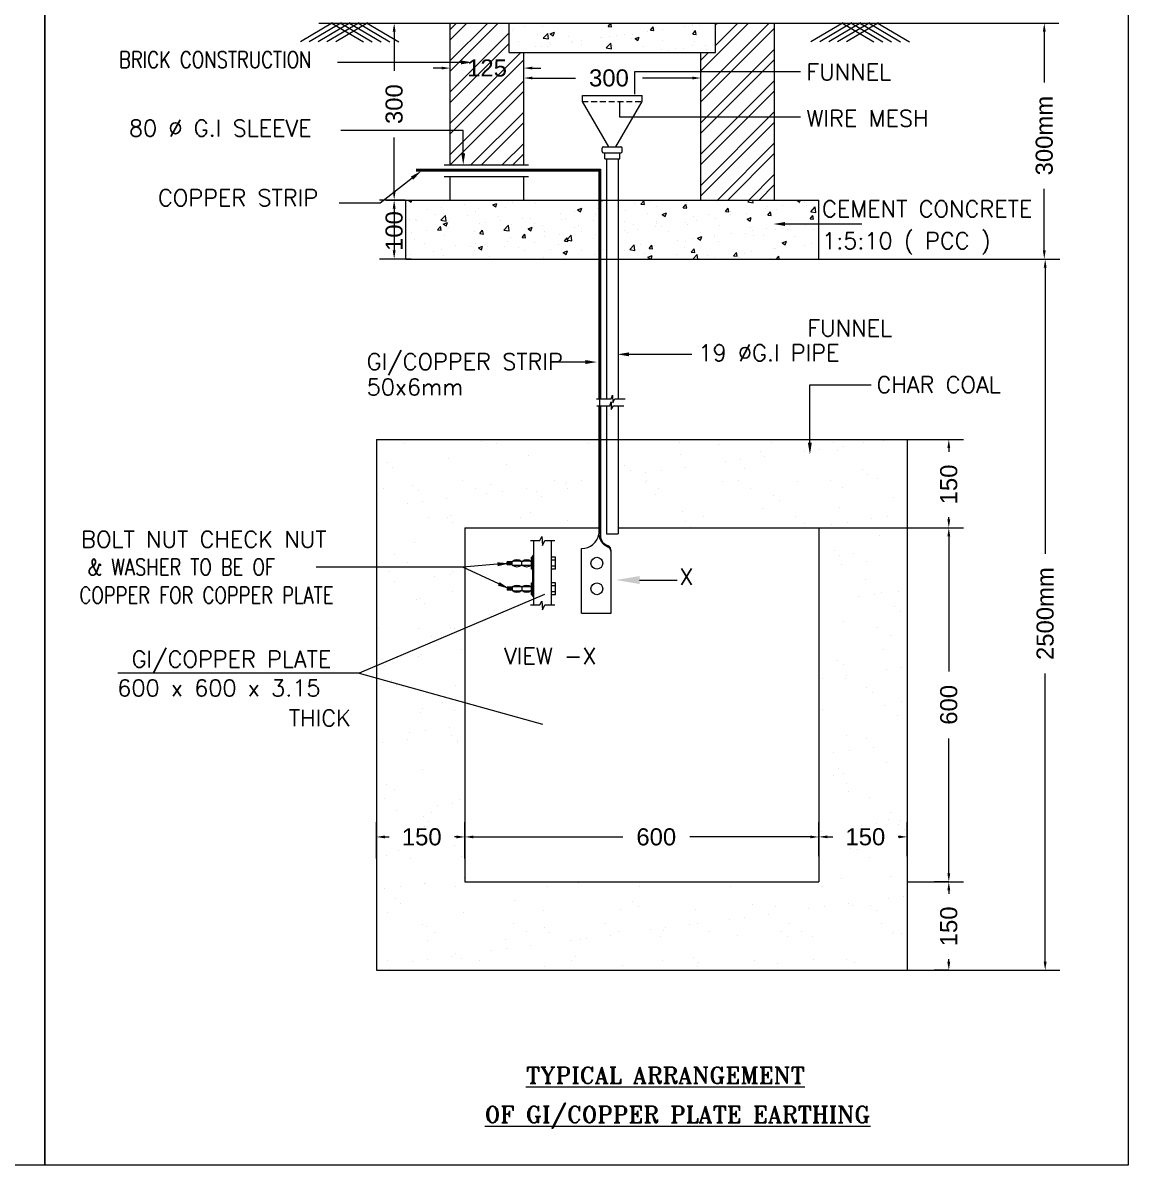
# Model space of a CAD drawing. Header units: millimetres. Extents: x 3552052 to 4144896, y -707811 to -630695.
# Drawn here: x 3786211 to 3791196, y -659033 to -653882 of the extents above; entities that cross this region are included whole.
import ezdxf

# ---------------------------------------------------------------- set-up
doc = ezdxf.new("R2010")
doc.units = ezdxf.units.MM
doc.header["$LTSCALE"] = 6
doc.header["$MEASUREMENT"] = 0
doc.linetypes.add('HIDDEN', pattern=[0.375, 0.25, -0.125])
doc.layers.get('0').update_dxf_attribs({"linetype": 'CONTINUOUS', "lineweight": 0})
for name, color, linetype, lineweight in [('ELECTRICAL', 5, 'CONTINUOUS', 0), ('EP', 3, 'CONTINUOUS', 0), ('HAT', 250, 'CONTINUOUS', 0), ('TXT', 7, 'CONTINUOUS', 0), ('WORKING', 113, 'CONTINUOUS', 0)]:
    doc.layers.add(name, color=color, linetype=linetype, lineweight=lineweight)
doc.styles.add('ARIAL', font='arial.ttf')
doc.styles.add('ROMANS', font='romans.shx')
doc.styles.add('ROMANT', font='romant.shx')

# ---------------------------------------------------------------- blocks, each defined once
blk = doc.blocks.new('*X653')
at = {"color": 0}
for p, q in [((2912.5, 6959), (2912.5, 6959)), ((3042.7, 6962.7), (3042.7, 6962.7)), ((3068.2, 6959.3), (3068.2, 6959.3)), ((3223.9, 6959.6), (3223.9, 6959.6)), ((3379.6, 6959.9), (3379.6, 6959.9)), ((3436.5, 6965), (3436.5, 6965)), ((3445.8, 6956.6), (3445.8, 6956.6)), ((3535.3, 6960.2), (3535.3, 6960.2)), ((3639.6, 6960.6), (3639.6, 6960.6)), ((3657.6, 6954.4), (3657.6, 6954.4)), ((3691, 6960.4), (3691, 6960.4)), ((3725.5, 6963.3), (3725.5, 6963.3)), ((2987.3, 6933.9), (2987.3, 6933.9)), ((3122.3, 6938.7), (3122.3, 6938.7)), ((3381.1, 6939.8), (3381.1, 6939.8)), ((3516.2, 6944.6), (3516.2, 6944.6)), ((3523, 6936.7), (3523, 6936.7)), ((3590.9, 6945.6), (3590.9, 6945.6)), ((3616.9, 6949.1), (3616.9, 6949.1)), ((3647.1, 6946.3), (3647.1, 6946.3)), ((2883.1, 6927.3), (2883.1, 6927.3)), ((2892.4, 6918.8), (2892.4, 6918.8)), ((3086.2, 6922.9), (3086.2, 6922.9)), ((3286.2, 6921.1), (3286.2, 6921.1)), ((3347.7, 6913.6), (3347.7, 6913.6)), ((3388.4, 6919), (3388.4, 6919)), ((3456.3, 6927.9), (3456.3, 6927.9)), ((3482.3, 6931.3), (3482.3, 6931.3)), ((3489.3, 6916.7), (3489.3, 6916.7)), ((3689.3, 6915), (3689.3, 6915)), ((3011.6, 6895.9), (3011.6, 6895.9)), ((3167.3, 6896.2), (3167.3, 6896.2)), ((3213.1, 6895.9), (3213.1, 6895.9)), ((3295.4, 6912.7), (3295.4, 6912.7)), ((3321.7, 6910.2), (3321.7, 6910.2)), ((3323, 6896.5), (3323, 6896.5)), ((3451.7, 6895.2), (3451.7, 6895.2)), ((3478.7, 6896.8), (3478.7, 6896.8)), ((3579.6, 6894.6), (3579.6, 6894.6)), ((3634.4, 6897), (3634.4, 6897)), ((3698.5, 6906.6), (3698.5, 6906.6)), ((3714.7, 6899.4), (3714.7, 6899.4)), ((2876.9, 6882.2), (2876.9, 6882.2)), ((2927, 6887.6), (2927, 6887.6)), ((2935.9, 6879), (2935.9, 6879)), ((3032.6, 6882.5), (3032.6, 6882.5)), ((3052.5, 6874.7), (3052.5, 6874.7)), ((3057.9, 6889.3), (3057.9, 6889.3)), ((3078.6, 6878.2), (3078.6, 6878.2)), ((3119.2, 6883.5), (3119.2, 6883.5)), ((3135.9, 6877.3), (3135.9, 6877.3)), ((3185.8, 6888.7), (3185.8, 6888.7)), ((3187.1, 6892.5), (3187.1, 6892.5)), ((3188.4, 6882.8), (3188.4, 6882.8)), ((3320.8, 6893.5), (3320.8, 6893.5)), ((3344.1, 6883), (3344.1, 6883)), ((3499.8, 6883.3), (3499.8, 6883.3)), ((3655.5, 6883.6), (3655.5, 6883.6)), ((2917.9, 6857), (2917.9, 6857)), ((2944, 6860.5), (2944, 6860.5)), ((2984.6, 6865.8), (2984.6, 6865.8)), ((3145.1, 6868.8), (3145.1, 6868.8)), ((3338.9, 6872.8), (3338.9, 6872.8)), ((3539, 6871.1), (3539, 6871.1)), ((3548.2, 6862.7), (3548.2, 6862.7)), ((3742, 6866.7), (3742, 6866.7)), ((2990.4, 6837.5), (2990.4, 6837.5)), ((3125.5, 6842.4), (3125.5, 6842.4)), ((3384.3, 6843.4), (3384.3, 6843.4)), ((3519.3, 6848.3), (3519.3, 6848.3)), ((3650.2, 6850), (3650.2, 6850)), ((2952.8, 6833.8), (2952.8, 6833.8)), ((2985.6, 6833.4), (2985.6, 6833.4)), ((2994.8, 6824.9), (2994.8, 6824.9)), ((3108.6, 6834.1), (3108.6, 6834.1)), ((3188.6, 6829), (3188.6, 6829)), ((3388.7, 6827.2), (3388.7, 6827.2)), ((3397.9, 6818.8), (3397.9, 6818.8)), ((3420, 6834.7), (3420, 6834.7)), ((3575.7, 6835), (3575.7, 6835)), ((3591.7, 6822.8), (3591.7, 6822.8)), ((3637, 6822.2), (3637, 6822.2)), ((3663, 6825.7), (3663, 6825.7)), ((3703.7, 6831), (3703.7, 6831)), ((3731.4, 6835.2), (3731.4, 6835.2)), ((3717.8, 6803.1), (3717.8, 6803.1)), ((2930.2, 6791.3), (2930.2, 6791.3)), ((2896.2, 6770.4), (2896.2, 6770.4)), ((3641.5, 6777.2), (3641.5, 6777.2)), ((3650.7, 6768.8), (3650.7, 6768.8)), ((3674.8, 6771.8), (3674.8, 6771.8)), ((2865.7, 6741.8), (2865.7, 6741.8)), ((2888, 6741.2), (2888, 6741.2)), ((2917.3, 6757), (2917.3, 6757)), ((2993.6, 6741.2), (2993.6, 6741.2)), ((3653.4, 6753.6), (3653.4, 6753.6)), ((3695.9, 6758.4), (3695.9, 6758.4)), ((2896.1, 6724.7), (2896.1, 6724.7)), ((2964, 6733.6), (2964, 6733.6)), ((2990.1, 6737.1), (2990.1, 6737.1)), ((3694.2, 6728.9), (3694.2, 6728.9)), ((2993.2, 6708.6), (2993.2, 6708.6)), ((3616.1, 6709.8), (3616.1, 6709.8)), ((3709.1, 6702.3), (3709.1, 6702.3)), ((3721, 6706.8), (3721, 6706.8)), ((3749.8, 6707.6), (3749.8, 6707.6)), ((2933.3, 6694.9), (2933.3, 6694.9)), ((2937.8, 6695.6), (2937.8, 6695.6)), ((2947, 6687.1), (2947, 6687.1)), ((3615.2, 6689.9), (3615.2, 6689.9)), ((3683.1, 6698.8), (3683.1, 6698.8)), ((3744, 6683.3), (3744, 6683.3)), ((3753.2, 6674.9), (3753.2, 6674.9)), ((2868.8, 6645.5), (2868.8, 6645.5)), ((2936.6, 6645.2), (2936.6, 6645.2)), ((2990.5, 6647.3), (2990.5, 6647.3)), ((2996.7, 6644.8), (2996.7, 6644.8)), ((3656.5, 6657.3), (3656.5, 6657.3)), ((3715.2, 6646.6), (3715.2, 6646.6)), ((2957.7, 6631.8), (2957.7, 6631.8)), ((3736.2, 6633.2), (3736.2, 6633.2)), ((3010.1, 6610.3), (3010.1, 6610.3)), ((3724.1, 6610.4), (3724.1, 6610.4)), ((2875.6, 6592.5), (2875.6, 6592.5)), ((2901.6, 6596), (2901.6, 6596)), ((2936.5, 6598.6), (2936.5, 6598.6)), ((2942.2, 6601.3), (2942.2, 6601.3)), ((3646.4, 6591.1), (3646.4, 6591.1)), ((3656.4, 6584.6), (3656.4, 6584.6)), ((2877.9, 6583.1), (2877.9, 6583.1)), ((3661.3, 6566.5), (3661.3, 6566.5)), ((3729.2, 6575.5), (3729.2, 6575.5)), ((3755.2, 6578.9), (3755.2, 6578.9)), ((2872, 6549.1), (2872, 6549.1)), ((2890, 6557.8), (2890, 6557.8)), ((2899.2, 6549.4), (2899.2, 6549.4)), ((2999.9, 6548.5), (2999.9, 6548.5)), ((3620.6, 6561.2), (3620.6, 6561.2)), ((3659.6, 6561), (3659.6, 6561)), ((3696.2, 6545.5), (3696.2, 6545.5)), ((3705.4, 6537.1), (3705.4, 6537.1)), ((2942.7, 6509.5), (2942.7, 6509.5)), ((2977, 6520), (2977, 6520)), ((3620.9, 6507.7), (3620.9, 6507.7)), ((3727.3, 6514.1), (3727.3, 6514.1)), ((3755.5, 6521.4), (3755.5, 6521.4)), ((2939.6, 6502.2), (2939.6, 6502.2)), ((2998.1, 6506.6), (2998.1, 6506.6)), ((3748.9, 6497.2), (3748.9, 6497.2)), ((2921.7, 6469.1), (2921.7, 6469.1)), ((2947.7, 6472.6), (2947.7, 6472.6)), ((2988.3, 6477.9), (2988.3, 6477.9)), ((2875.1, 6452.8), (2875.1, 6452.8)), ((2918.3, 6457.9), (2918.3, 6457.9)), ((2992.5, 6463.9), (2992.5, 6463.9)), ((3001.7, 6455.4), (3001.7, 6455.4)), ((3003, 6452.2), (3003, 6452.2)), ((3662.8, 6464.6), (3662.8, 6464.6)), ((3696.8, 6459.3), (3696.8, 6459.3)), ((3640.7, 6434.4), (3640.7, 6434.4)), ((3666.7, 6437.8), (3666.7, 6437.8)), ((3707.4, 6443.1), (3707.4, 6443.1)), ((3730.4, 6417.7), (3730.4, 6417.7)), ((2942.8, 6405.9), (2942.8, 6405.9)), ((3640.2, 6395.9), (3640.2, 6395.9)), ((3648.3, 6407.7), (3648.3, 6407.7)), ((3657.6, 6399.3), (3657.6, 6399.3)), ((2882.8, 6381.1), (2882.8, 6381.1)), ((2894.9, 6371.7), (2894.9, 6371.7)), ((3661.3, 6382.5), (3661.3, 6382.5)), ((2878.3, 6356.4), (2878.3, 6356.4)), ((3006.2, 6355.8), (3006.2, 6355.8)), ((3665.9, 6368.3), (3665.9, 6368.3)), ((3701.1, 6359.4), (3701.1, 6359.4)), ((2899.8, 6336.8), (2899.8, 6336.8)), ((2958.7, 6332.7), (2958.7, 6332.7)), ((2967.8, 6345.8), (2967.8, 6345.8)), ((2993.8, 6349.2), (2993.8, 6349.2)), ((3737.2, 6334.1), (3737.2, 6334.1)), ((2944.6, 6326.1), (2944.6, 6326.1)), ((2953.8, 6317.7), (2953.8, 6317.7)), ((3712.8, 6314.4), (3712.8, 6314.4)), ((3733.6, 6321.4), (3733.6, 6321.4)), ((3750.8, 6313.8), (3750.8, 6313.8)), ((3753.5, 6319.7), (3753.5, 6319.7)), ((2945.9, 6309.5), (2945.9, 6309.5)), ((3618.9, 6302), (3618.9, 6302)), ((3686.8, 6311), (3686.8, 6311)), ((3760, 6305.4), (3760, 6305.4)), ((2997.3, 6277.8), (2997.3, 6277.8)), ((2881.4, 6260.1), (2881.4, 6260.1)), ((2902.1, 6269.3), (2902.1, 6269.3)), ((2923.1, 6255.9), (2923.1, 6255.9)), ((3009.3, 6259.5), (3009.3, 6259.5)), ((3669.1, 6271.9), (3669.1, 6271.9)), ((3680.6, 6270.7), (3680.6, 6270.7)), ((3701.7, 6257.3), (3701.7, 6257.3)), ((3013.9, 6222.4), (3013.9, 6222.4)), ((3653.2, 6221.6), (3653.2, 6221.6)), ((3736.7, 6225), (3736.7, 6225)), ((2879.3, 6204.7), (2879.3, 6204.7)), ((2905.3, 6208.1), (2905.3, 6208.1)), ((2945.9, 6213.4), (2945.9, 6213.4)), ((2949.1, 6213.2), (2949.1, 6213.2)), ((2999, 6207.5), (2999, 6207.5)), ((3079.9, 6214.9), (3079.9, 6214.9)), ((3154.8, 6207.8), (3154.8, 6207.8)), ((3207.8, 6214.3), (3207.8, 6214.3)), ((3310.5, 6208.1), (3310.5, 6208.1)), ((3466.2, 6208.4), (3466.2, 6208.4)), ((3621.9, 6208.7), (3621.9, 6208.7)), ((2896.8, 6188.3), (2896.8, 6188.3)), ((2906, 6179.9), (2906, 6179.9)), ((3099.8, 6183.9), (3099.8, 6183.9)), ((3299.9, 6182.2), (3299.9, 6182.2)), ((3502.9, 6177.7), (3502.9, 6177.7)), ((3665, 6178.6), (3665, 6178.6)), ((3732.9, 6187.6), (3732.9, 6187.6)), ((3758.9, 6191), (3758.9, 6191)), ((2884.6, 6163.7), (2884.6, 6163.7)), ((3012.5, 6163.1), (3012.5, 6163.1)), ((3147.5, 6168), (3147.5, 6168)), ((3278.4, 6169.7), (3278.4, 6169.7)), ((3309.1, 6173.7), (3309.1, 6173.7)), ((3406.3, 6169.1), (3406.3, 6169.1)), ((3530.4, 6160.9), (3530.4, 6160.9)), ((3541.4, 6173.9), (3541.4, 6173.9)), ((3598.3, 6169.9), (3598.3, 6169.9)), ((3624.3, 6173.3), (3624.3, 6173.3)), ((3672.2, 6175.6), (3672.2, 6175.6)), ((3703, 6176), (3703, 6176)), ((3712.2, 6167.6), (3712.2, 6167.6)), ((2942.4, 6144.1), (2942.4, 6144.1)), ((2949.5, 6140), (2949.5, 6140)), ((3098.1, 6144.4), (3098.1, 6144.4)), ((3253.9, 6144.7), (3253.9, 6144.7)), ((3395.8, 6143.2), (3395.8, 6143.2)), ((3409.6, 6145), (3409.6, 6145)), ((3463.7, 6152.1), (3463.7, 6152.1)), ((3489.7, 6155.6), (3489.7, 6155.6)), ((3565.3, 6145.2), (3565.3, 6145.2)), ((3721, 6145.5), (3721, 6145.5)), ((2963.5, 6130.7), (2963.5, 6130.7)), ((3119.2, 6131), (3119.2, 6131)), ((3149.6, 6138.3), (3149.6, 6138.3)), ((3158.8, 6129.8), (3158.8, 6129.8)), ((3220.6, 6120.1), (3220.6, 6120.1)), ((3261.2, 6125.5), (3261.2, 6125.5)), ((3274.9, 6131.2), (3274.9, 6131.2)), ((3329.1, 6134.4), (3329.1, 6134.4)), ((3346, 6122.8), (3346, 6122.8)), ((3352.6, 6133.9), (3352.6, 6133.9)), ((3355.2, 6137.8), (3355.2, 6137.8)), ((3430.6, 6131.5), (3430.6, 6131.5)), ((3476.9, 6124.5), (3476.9, 6124.5)), ((3552.7, 6132.1), (3552.7, 6132.1)), ((3561.9, 6123.7), (3561.9, 6123.7)), ((3586.4, 6131.8), (3586.4, 6131.8)), ((3604.8, 6123.8), (3604.8, 6123.8)), ((3739.9, 6128.7), (3739.9, 6128.7)), ((3742.1, 6132.1), (3742.1, 6132.1)), ((3755.7, 6127.7), (3755.7, 6127.7)), ((2952.2, 6116.9), (2952.2, 6116.9)), ((3083.1, 6118.5), (3083.1, 6118.5)), ((3086, 6102.4), (3086, 6102.4)), ((3126.6, 6107.8), (3126.6, 6107.8)), ((3194.5, 6116.7), (3194.5, 6116.7)), ((3211, 6117.9), (3211, 6117.9)), ((2883.7, 6082), (2883.7, 6082)), ((2925.4, 6081.3), (2925.4, 6081.3)), ((2951.4, 6084.7), (2951.4, 6084.7)), ((2992, 6090), (2992, 6090)), ((2999.3, 6094.4), (2999.3, 6094.4)), ((3008.5, 6086), (3008.5, 6086)), ((3039.4, 6082.3), (3039.4, 6082.3)), ((3060, 6099), (3060, 6099)), ((3195.1, 6082.6), (3195.1, 6082.6)), ((3202.3, 6090), (3202.3, 6090)), ((3350.8, 6082.9), (3350.8, 6082.9)), ((3402.4, 6088.3), (3402.4, 6088.3)), ((3506.5, 6083.2), (3506.5, 6083.2)), ((3605.4, 6083.8), (3605.4, 6083.8)), ((3662.3, 6083.4), (3662.3, 6083.4)), ((2887.7, 6067.4), (2887.7, 6067.4)), ((3015.6, 6066.8), (3015.6, 6066.8)), ((3150.7, 6071.7), (3150.7, 6071.7)), ((3281.6, 6073.3), (3281.6, 6073.3)), ((3409.5, 6072.7), (3409.5, 6072.7)), ((3411.6, 6079.8), (3411.6, 6079.8)), ((3544.5, 6077.6), (3544.5, 6077.6)), ((3675.4, 6079.2), (3675.4, 6079.2))]:
    blk.add_line(p, q, dxfattribs=at)
blk = doc.blocks.new('*X654')
at = {"color": 0}
for p, q in [((3086.7, 6710.6), (3091.2, 6715.1)), ((3086.7, 6712.4), (3089.4, 6715.1)), ((3086.7, 6714.2), (3087.7, 6715.1)), ((3088, 6710.1), (3093, 6715.1)), ((3089.8, 6710.1), (3094.8, 6715.1)), ((3091.5, 6710.1), (3095, 6713.6)), ((3093.3, 6710.1), (3095, 6711.8))]:
    blk.add_line(p, q, dxfattribs=at)
blk = doc.blocks.new('*X655')
at = {"color": 0}
for p, q in [((3086.7, 6754.8), (3090.4, 6758.5)), ((3086.7, 6756.6), (3088.7, 6758.5)), ((3086.7, 6758.4), (3086.9, 6758.5)), ((3087.2, 6753.5), (3092.2, 6758.5)), ((3089, 6753.5), (3094, 6758.5)), ((3090.7, 6753.5), (3095, 6757.8)), ((3092.5, 6753.5), (3095, 6756)), ((3094.3, 6753.5), (3095, 6754.3))]:
    blk.add_line(p, q, dxfattribs=at)
blk = doc.blocks.new('*X656')
at = {"color": 0}
for p, q in [((2551.5, 7371.3), (2552.6, 7371.7)), ((2551.5, 7371.3), (2556.5, 7367.9)), ((2556.5, 7367.9), (2557.8, 7371.7)), ((2564.7, 7371.5), (2564.7, 7371.5)), ((2608.6, 7359.1), (2608.6, 7359.1)), ((2646.5, 7364.1), (2646.5, 7364.1)), ((2695.2, 7363.3), (2702.2, 7365.9)), ((2695.2, 7363.3), (2700.2, 7359.9)), ((2700.2, 7359.9), (2702.2, 7365.9)), ((2717.3, 7359.1), (2717.3, 7359.1)), ((2728.7, 7368.1), (2728.7, 7368.1)), ((2767.8, 7365.5), (2767.8, 7365.5)), ((2874.4, 7371.1), (2874.9, 7371.7)), ((2874.4, 7371.1), (2880.4, 7370.5)), ((2880.4, 7370.5), (2880.2, 7371.7)), ((2935.5, 7366.2), (2935.5, 7366.2)), ((2946.1, 7364.8), (2951, 7370.5)), ((2946.1, 7364.8), (2952.1, 7364.3)), ((2952.1, 7364.3), (2951, 7370.5)), ((2960.5, 7369.4), (2960.5, 7369.4)), ((2972.3, 7360.7), (2972.3, 7360.7)), ((3017.9, 7358.5), (3022.7, 7364.3)), ((3023.9, 7358), (3022.7, 7364.3)), ((3023.6, 7367.7), (3023.6, 7367.7)), ((3074.5, 7368.5), (3074.5, 7368.5)), ((3127.5, 7368.5), (3130.5, 7371.7)), ((3127.5, 7368.5), (3136.4, 7367.1)), ((3136.4, 7367.1), (3135.8, 7371.7)), ((3161.3, 7359.9), (3161.3, 7359.9)), ((3186.3, 7363.2), (3186.3, 7363.2)), ((3210.4, 7371.5), (3210.9, 7371.7)), ((3210.4, 7371.5), (3215.4, 7368.1)), ((3215.1, 7366.6), (3215.1, 7366.6)), ((3215.4, 7368.1), (3216.6, 7371.7)), ((3224.2, 7368.2), (3224.2, 7368.2)), ((3226.7, 7361.8), (3226.7, 7361.8)), ((3234.2, 7351.9), (3242, 7360.1)), ((3243.1, 7350.6), (3242, 7360.1)), ((2583.6, 7355.8), (2583.6, 7355.8)), ((2598.7, 7348), (2598.7, 7348)), ((2607.1, 7337.3), (2614.9, 7345.4)), ((2612.1, 7348.1), (2612.1, 7348.1)), ((2614, 7344.6), (2614, 7344.6)), ((2616, 7335.9), (2614.9, 7345.4)), ((2652.1, 7345.8), (2652.1, 7345.8)), ((2665.9, 7352.1), (2665.9, 7352.1)), ((2670.4, 7358.1), (2670.4, 7358.1)), ((2705.5, 7343.5), (2705.5, 7343.5)), ((2746.2, 7341.2), (2746.2, 7341.2)), ((2758.9, 7341.2), (2758.9, 7341.2)), ((2809.4, 7349.6), (2809.4, 7349.6)), ((2818.5, 7339.7), (2818.5, 7339.7)), ((2834.4, 7352.9), (2834.4, 7352.9)), ((2838.9, 7355.3), (2845.9, 7357.9)), ((2838.9, 7355.3), (2843.9, 7351.9)), ((2843.9, 7351.9), (2845.9, 7357.9)), ((2869.8, 7346.8), (2869.8, 7346.8)), ((2872.3, 7357.8), (2872.3, 7357.8)), ((2920.3, 7353.2), (2920.3, 7353.2)), ((2957.9, 7348.5), (2957.9, 7348.5)), ((2982.6, 7347.2), (2989.6, 7349.9)), ((2982.6, 7347.2), (2987.6, 7343.9)), ((2987.6, 7343.9), (2989.7, 7349.9)), ((3016.2, 7358.5), (3016.2, 7358.5)), ((3017.9, 7358.5), (3023.9, 7358)), ((3035.2, 7343.3), (3035.2, 7343.3)), ((3060.2, 7346.6), (3060.2, 7346.6)), ((3072.9, 7340.8), (3072.9, 7340.8)), ((3089.6, 7352.2), (3094.4, 7358)), ((3089.6, 7352.2), (3095.6, 7351.7)), ((3095.6, 7351.7), (3094.4, 7358)), ((3098.1, 7351.6), (3098.1, 7351.6)), ((3098.5, 7346.6), (3098.5, 7346.6)), ((3124.9, 7348.3), (3124.9, 7348.3)), ((3126.4, 7339.2), (3133.4, 7341.9)), ((3131.3, 7335.9), (3133.4, 7341.9)), ((3156.8, 7356.6), (3156.8, 7356.6)), ((3161.3, 7346), (3166.1, 7351.7)), ((3161.3, 7346), (3167.3, 7345.4)), ((3167.3, 7345.4), (3166.2, 7351.7)), ((3176.2, 7355.4), (3176.2, 7355.4)), ((3233.1, 7339.7), (3237.9, 7345.4)), ((3233.1, 7339.7), (3239, 7339.2)), ((3234.2, 7351.9), (3243.1, 7350.6)), ((3239, 7339.2), (3237.9, 7345.4)), ((2553.8, 7338.1), (2553.8, 7338.1)), ((2563.5, 7338.2), (2563.5, 7338.2)), ((2566.4, 7336.8), (2566.4, 7336.8)), ((2601.4, 7320.9), (2606.2, 7326.7)), ((2601.4, 7320.9), (2607.4, 7320.4)), ((2607.4, 7320.4), (2606.2, 7326.7)), ((2607.1, 7337.3), (2616, 7335.9)), ((2611.2, 7331), (2618.2, 7333.7)), ((2611.2, 7331), (2616.2, 7327.7)), ((2616.2, 7327.6), (2618.2, 7333.7)), ((2619.8, 7334.6), (2619.8, 7334.6)), ((2620.2, 7324.6), (2620.2, 7324.6)), ((2673.1, 7314.7), (2677.9, 7320.4)), ((2673.2, 7332.3), (2673.2, 7332.3)), ((2679.1, 7314.1), (2677.9, 7320.4)), ((2683.3, 7333), (2683.3, 7333)), ((2708.4, 7336.3), (2708.4, 7336.3)), ((2713.8, 7320.7), (2721.6, 7328.9)), ((2713.8, 7320.7), (2722.7, 7319.4)), ((2716, 7325.8), (2716, 7325.8)), ((2722.7, 7319.4), (2721.6, 7328.8)), ((2726.6, 7330.1), (2726.6, 7330.1)), ((2754.9, 7323), (2761.9, 7325.7)), ((2754.9, 7323), (2759.9, 7319.6)), ((2759.9, 7319.6), (2761.9, 7325.7)), ((2766.6, 7332.2), (2766.6, 7332.2)), ((2779.9, 7327.8), (2779.9, 7327.8)), ((2812.2, 7339), (2812.2, 7339)), ((2833.3, 7325.6), (2833.3, 7325.6)), ((2841.2, 7328.5), (2841.2, 7328.5)), ((2865.6, 7336.7), (2865.6, 7336.7)), ((2919, 7334.5), (2919, 7334.5)), ((2934.2, 7330), (2934.2, 7330)), ((2940.1, 7321), (2940.1, 7321)), ((2971.1, 7327.4), (2971.1, 7327.4)), ((2972.1, 7335), (2972.1, 7335)), ((2972.4, 7332.2), (2972.4, 7332.2)), ((2981.8, 7326.6), (2981.8, 7326.6)), ((3022.4, 7334.4), (3022.4, 7334.4)), ((3025.8, 7330), (3025.8, 7330)), ((3040.2, 7336.6), (3040.2, 7336.6)), ((3079.2, 7327.7), (3079.2, 7327.7)), ((3126.4, 7339.2), (3131.3, 7335.9)), ((3132.5, 7325.5), (3132.5, 7325.5)), ((3135, 7320.5), (3135, 7320.5)), ((3160, 7323.8), (3160, 7323.8)), ((3175, 7322.1), (3175, 7322.1)), ((3185.9, 7323.2), (3185.9, 7323.2)), ((3195, 7321.6), (3195, 7321.6)), ((3197.9, 7328.7), (3197.9, 7328.7)), ((3225.5, 7328.5), (3225.5, 7328.5)), ((3239.3, 7320.9), (3239.3, 7320.9)), ((2557.3, 7316.4), (2557.3, 7316.4)), ((2562.3, 7304.9), (2562.3, 7304.9)), ((2582.3, 7319.7), (2582.3, 7319.7)), ((2612.8, 7311.3), (2612.8, 7311.3)), ((2664.7, 7318.8), (2664.7, 7318.8)), ((2673.1, 7314.7), (2679.1, 7314.1)), ((2719.9, 7301.8), (2719.9, 7301.8)), ((2724.6, 7308.5), (2724.6, 7308.5)), ((2744.8, 7308.4), (2749.7, 7314.1)), ((2744.8, 7308.4), (2750.8, 7307.9)), ((2750.8, 7307.9), (2749.7, 7314.1)), ((2782.9, 7318.5), (2782.9, 7318.5)), ((2783.1, 7310.1), (2783.1, 7310.1)), ((2808.1, 7313.4), (2808.1, 7313.4)), ((2816.6, 7302.1), (2821.4, 7307.9)), ((2816.6, 7302.1), (2822.5, 7301.6)), ((2817.3, 7306.4), (2817.3, 7306.4)), ((2820.5, 7304.2), (2828.3, 7312.3)), ((2820.5, 7304.2), (2829.4, 7302.8)), ((2822.6, 7301.6), (2821.4, 7307.9)), ((2829.4, 7302.8), (2828.3, 7312.3)), ((2846, 7318.4), (2846, 7318.4)), ((2865.2, 7306.5), (2865.2, 7306.5)), ((2868.6, 7313.5), (2868.6, 7313.5)), ((2919.1, 7319.9), (2919.1, 7319.9)), ((2923.5, 7316.5), (2923.5, 7316.5)), ((2993.5, 7318.8), (2993.5, 7318.8)), ((3008.9, 7303.9), (3008.9, 7303.9)), ((3021.2, 7301.1), (3021.2, 7301.1)), ((3033.9, 7307.2), (3033.9, 7307.2)), ((3042.3, 7307), (3049.3, 7309.7)), ((3042.3, 7307), (3047.3, 7303.6)), ((3046.9, 7316.5), (3046.9, 7316.5)), ((3047.3, 7303.6), (3049.3, 7309.7)), ((3071.7, 7307.5), (3071.7, 7307.5)), ((3071.8, 7312.1), (3071.8, 7312.1)), ((3078.3, 7301.6), (3078.3, 7301.6)), ((3100.2, 7314.3), (3100.2, 7314.3)), ((3123.6, 7315), (3123.6, 7315)), ((3136.7, 7311.6), (3136.7, 7311.6)), ((3153.6, 7312), (3153.6, 7312)), ((3186, 7299), (3193.1, 7301.7)), ((3191, 7295.6), (3193.1, 7301.7)), ((3207, 7309.8), (3207, 7309.8)), ((2578.8, 7297.2), (2578.8, 7297.2)), ((2593.9, 7285.2), (2593.9, 7285.2)), ((2608, 7288.4), (2608, 7288.4)), ((2632.2, 7294.9), (2632.2, 7294.9)), ((2657, 7293.5), (2657, 7293.5)), ((2663.5, 7285.5), (2663.5, 7285.5)), ((2666.3, 7298.5), (2666.3, 7298.5)), ((2670.9, 7290.7), (2677.9, 7293.4)), ((2670.9, 7290.7), (2675.9, 7287.4)), ((2675.9, 7287.4), (2677.9, 7293.4)), ((2682.1, 7296.8), (2682.1, 7296.8)), ((2685.6, 7292.7), (2685.6, 7292.7)), ((2714.8, 7292.5), (2714.8, 7292.5)), ((2739, 7290.4), (2739, 7290.4)), ((2748.6, 7286.5), (2748.6, 7286.5)), ((2765.3, 7298.9), (2765.3, 7298.9)), ((2792.3, 7288.2), (2792.3, 7288.2)), ((2806.9, 7296.5), (2806.9, 7296.5)), ((2814.6, 7282.7), (2821.6, 7285.4)), ((2814.6, 7282.7), (2819.6, 7279.4)), ((2819.6, 7279.4), (2821.6, 7285.4)), ((2845.7, 7285.9), (2845.7, 7285.9)), ((2882.8, 7287.3), (2882.8, 7287.3)), ((2917.9, 7286.6), (2917.9, 7286.6)), ((2927.3, 7287.6), (2935.1, 7295.7)), ((2927.3, 7287.6), (2936.2, 7286.3)), ((2936.2, 7286.2), (2935.1, 7295.7)), ((2945.8, 7295.6), (2945.8, 7295.6)), ((2952.5, 7281.4), (2952.5, 7281.4)), ((2960, 7289.6), (2964.8, 7295.3)), ((2960, 7289.6), (2966, 7289)), ((2961.7, 7281.5), (2961.7, 7281.5)), ((2966, 7289), (2964.9, 7295.3)), ((2969.9, 7294.1), (2969.9, 7294.1)), ((3020, 7291.6), (3020, 7291.6)), ((3031.7, 7283.3), (3036.6, 7289)), ((3031.7, 7283.3), (3037.7, 7282.8)), ((3037.7, 7282.8), (3036.6, 7289)), ((3103.5, 7277), (3108.3, 7282.8)), ((3109.5, 7276.5), (3108.3, 7282.8)), ((3122.4, 7281.7), (3122.4, 7281.7)), ((3133.7, 7284.3), (3133.7, 7284.3)), ((3171.6, 7289.3), (3171.6, 7289.3)), ((3173.8, 7288.8), (3173.8, 7288.8)), ((3186, 7299), (3191, 7295.6)), ((3224.3, 7295.2), (3224.3, 7295.2)), ((3234.7, 7297.6), (3234.7, 7297.6)), ((2549.6, 7278.4), (2549.6, 7278.4)), ((2556, 7280.2), (2556, 7280.2)), ((2611.5, 7278), (2611.5, 7278)), ((2690.2, 7276.5), (2690.2, 7276.5)), ((2781.8, 7274), (2781.8, 7274)), ((2816.1, 7273.1), (2816.1, 7273.1)), ((2819.7, 7279), (2819.7, 7279)), ((2867.4, 7280.2), (2867.4, 7280.2)), ((2958.3, 7274.7), (2965.3, 7277.4)), ((2958.3, 7274.7), (2962.8, 7271.7)), ((2963.4, 7271.7), (2965.3, 7277.4)), ((3005.9, 7279.1), (3005.9, 7279.1)), ((3034.6, 7271.7), (3041.8, 7279.2)), ((3042.7, 7271.7), (3041.8, 7279.2)), ((3045.5, 7272.7), (3045.5, 7272.7)), ((3059.3, 7276.9), (3059.3, 7276.9)), ((3070.5, 7274.2), (3070.5, 7274.2)), ((3103.5, 7277), (3109.5, 7276.5)), ((3108.7, 7281), (3108.7, 7281)), ((3112.6, 7274.6), (3112.6, 7274.6)), ((3166, 7272.4), (3166, 7272.4)), ((3176, 7271.7), (3180, 7276.5)), ((3180.9, 7271.7), (3180, 7276.5))]:
    blk.add_line(p, q, dxfattribs=at)
blk = doc.blocks.new('*X657')
at = {"color": 0}
for p, q in [((2794, 7671.3), (2794, 7671.3)), ((2821.8, 7671.7), (2824.9, 7671.4)), ((2824.9, 7671.4), (2824.9, 7671.7)), ((2890.6, 7665.7), (2895.5, 7671.4)), ((2896.6, 7665.1), (2895.5, 7671.4)), ((3020.9, 7671.4), (3020.9, 7671.4)), ((2728.2, 7658.7), (2728.2, 7658.7)), ((2730.9, 7663), (2730.9, 7663)), ((2749.4, 7666.4), (2749.4, 7666.4)), ((2770.2, 7651.5), (2770.2, 7651.5)), ((2778.7, 7665.1), (2778.7, 7665.1)), ((2780.8, 7646.1), (2788.6, 7654.2)), ((2789.7, 7644.7), (2788.6, 7654.2)), ((2792.5, 7653.3), (2799.5, 7656)), ((2792.5, 7653.3), (2797.5, 7650)), ((2797.5, 7650), (2799.6, 7656)), ((2823.6, 7649.3), (2823.6, 7649.3)), ((2890.6, 7665.7), (2896.6, 7665.1)), ((2904.3, 7651.4), (2904.3, 7651.4)), ((2918.8, 7651.8), (2918.8, 7651.8)), ((2931.3, 7652.8), (2931.3, 7652.8)), ((2956.7, 7656.8), (2956.7, 7656.8)), ((2962.4, 7659.4), (2967.2, 7665.1)), ((2962.4, 7659.4), (2968.4, 7658.9)), ((2962.6, 7661.4), (2962.6, 7661.4)), ((2968.4, 7658.9), (2967.2, 7665.1)), ((2983.2, 7660.3), (2983.2, 7660.3)), ((3019.9, 7665.1), (3019.9, 7665.1)), ((3034.1, 7653.1), (3038.9, 7658.9)), ((3034.1, 7653.1), (3040.1, 7652.6)), ((3034.6, 7667.3), (3034.6, 7667.3)), ((3040.1, 7652.6), (3038.9, 7658.9)), ((3044.9, 7668.4), (3044.9, 7668.4)), ((2737.9, 7640.4), (2737.9, 7640.4)), ((2767.7, 7631.9), (2767.7, 7631.9)), ((2777.5, 7631.8), (2777.5, 7631.8)), ((2780.8, 7646.1), (2789.7, 7644.7)), ((2787.6, 7631.4), (2787.6, 7631.4)), ((2791.3, 7638.1), (2791.3, 7638.1)), ((2792.8, 7635.2), (2792.8, 7635.2)), ((2829.4, 7639.3), (2829.4, 7639.3)), ((2830.6, 7640.2), (2830.6, 7640.2)), ((2844.7, 7635.9), (2844.7, 7635.9)), ((2846, 7641.4), (2846, 7641.4)), ((2877, 7647), (2877, 7647)), ((2880.8, 7646.4), (2880.8, 7646.4)), ((2887.5, 7629.5), (2895.3, 7637.6)), ((2893.8, 7648.5), (2893.8, 7648.5)), ((2896.4, 7628.1), (2895.3, 7637.6)), ((2898.1, 7633.6), (2898.1, 7633.6)), ((2930.3, 7644.8), (2930.3, 7644.8)), ((2936.3, 7645.3), (2943.3, 7648)), ((2936.3, 7645.3), (2941.2, 7642)), ((2941.2, 7642), (2943.3, 7648)), ((2951.4, 7631.3), (2951.4, 7631.3)), ((2983.7, 7642.5), (2983.7, 7642.5)), ((3033.4, 7634), (3033.4, 7634)), ((3037.1, 7640.3), (3037.1, 7640.3)), ((3056.5, 7633.9), (3056.5, 7633.9)), ((2727, 7625.4), (2727, 7625.4)), ((2887.5, 7629.5), (2896.4, 7628.1)), ((2982, 7627), (2982, 7627)), ((2993.5, 7625.6), (2993.5, 7625.6)), ((3004.8, 7629.1), (3004.8, 7629.1)), ((3018.6, 7628.9), (3018.6, 7628.9)), ((3058.2, 7626.8), (3058.2, 7626.8))]:
    blk.add_line(p, q, dxfattribs=at)
blk = doc.blocks.new('*X658')
at = {"color": 0}
for p, q in [((2622.9, 7608), (2686.6, 7671.7)), ((2622.9, 7661), (2633.6, 7671.7)), ((2622.9, 7590.3), (2704.3, 7671.7)), ((2622.9, 7643.3), (2651.2, 7671.7)), ((2622.9, 7554.9), (2722.9, 7654.9)), ((2622.9, 7537.3), (2722.9, 7637.3)), ((2622.9, 7501.9), (2742.7, 7621.7)), ((2622.9, 7484.2), (2747.9, 7609.2)), ((2622.9, 7448.9), (2747.9, 7573.9)), ((2623.4, 7431.7), (2747.9, 7556.2)), ((2658.7, 7431.7), (2747.9, 7520.8)), ((2676.4, 7431.7), (2747.9, 7503.2)), ((2711.8, 7431.7), (2747.9, 7467.8)), ((2729.4, 7431.7), (2747.9, 7450.1))]:
    blk.add_line(p, q, dxfattribs=at)
blk = doc.blocks.new('*X659')
at = {"color": 0}
for p, q in [((3047.9, 7555.7), (3163.9, 7671.7)), ((3047.9, 7591), (3128.5, 7671.7)), ((3072.9, 7633.7), (3110.9, 7671.7)), ((3072.9, 7669.1), (3075.5, 7671.7)), ((3047.9, 7538), (3172.9, 7663)), ((3047.9, 7502.6), (3172.9, 7627.6)), ((3047.9, 7608.7), (3060.9, 7621.7)), ((3047.9, 7485), (3172.9, 7610)), ((3047.9, 7449.6), (3172.9, 7574.6)), ((3047.9, 7431.9), (3172.9, 7556.9)), ((3047.9, 7396.6), (3172.9, 7521.6)), ((3047.9, 7378.9), (3172.9, 7503.9)), ((3076, 7371.7), (3172.9, 7468.5)), ((3093.7, 7371.7), (3172.9, 7450.9)), ((3129.1, 7371.7), (3172.9, 7415.5)), ((3146.7, 7371.7), (3172.9, 7397.8))]:
    blk.add_line(p, q, dxfattribs=at)
blk = doc.blocks.new('Earthing')
at = {"layer": 'ELECTRICAL'}
for p, q in [((-207.43, 292.62, 464813.39), (-60.76, 292.62, 464813.39)), ((-173.74, 256.34, 464813.39), (-173.74, 292.62, 464813.39)), ((-158.63, 285.06, 464813.39), (-158.63, 292.62, 464813.39)), ((-105.73, 285.06, 464813.39), (-105.73, 292.62, 464813.39)), ((-90.62, 247.28, 464813.39), (-90.62, 292.62, 464813.39)), ((-158.63, 285.06, 464813.39), (-105.73, 285.06, 464813.39)), ((-154.85, 256.34, 464813.39), (-154.85, 285.06, 464813.39)), ((-109.51, 247.28, 464813.39), (-109.51, 285.06, 464813.39)), ((-139.85, 274.05, 464813.39), (-124.51, 274.05, 464813.39)), ((-139.85, 272.54, 464813.39), (-139.85, 274.05, 464813.39)), ((-133.12, 260.88, 464813.39), (-139.85, 272.54, 464813.39)), ((-131.25, 260.88, 464813.39), (-124.51, 272.54, 464813.39)), ((-124.51, 272.54, 464813.39), (-124.51, 274.05, 464813.39)), ((-134.77, 259.69, 464813.39), (-134.77, 260.57, 464813.39)), ((-134.47, 260.88, 464813.39), (-129.97, 260.88, 464813.39)), ((-129.67, 259.69, 464813.39), (-129.67, 260.57, 464813.39)), ((-134.47, 259.38, 464813.39), (-129.97, 259.38, 464813.39)), ((-134.07, 257.81, 464813.39), (-134.07, 259.33, 464813.39)), ((-134.07, 257.81, 464813.39), (-130.29, 257.81, 464813.39)), ((-133.69, 257.81, 464813.39), (-133.69, 196.33, 464813.39)), ((-130.67, 257.81, 464813.39), (-130.67, 196.33, 464813.39)), ((-130.29, 257.81, 464813.39), (-130.29, 259.33, 464813.39)), ((-182.49, 255.21, 464813.39), (-135.2, 255.21, 464813.39)), ((-182.49, 254.76, 464813.39), (-135.66, 254.76, 464813.39)), ((-175.32, 256.34, 464813.39), (-153.71, 256.34, 464813.39)), ((-135.66, 254.76, 464813.39), (-135.66, 196.33, 464813.39)), ((-135.2, 255.21, 464813.39), (-135.2, 196.33, 464813.39)), ((-175.32, 253.32, 464813.39), (-153.71, 253.32, 464813.39)), ((-173.74, 247.28, 464813.39), (-173.74, 253.32, 464813.39)), ((-154.85, 247.28, 464813.39), (-154.85, 253.32, 464813.39)), ((-185.08, 247.28, 464813.39), (-79.28, 247.28, 464813.39)), ((-185.08, 232.16, 464813.39), (-185.08, 247.28, 464813.39)), ((-79.28, 232.16, 464813.39), (-79.28, 247.28, 464813.39)), ((-185.08, 232.16, 464813.39), (-79.28, 232.16, 464813.39)), ((-136.22, 196.33, 464813.39), (-132.49, 196.33, 464813.39)), ((-132.49, 196.33, 464813.39), (-132.17, 197.29, 464813.39)), ((-132.17, 197.29, 464813.39), (-132.1, 195.36, 464813.39)), ((-132.1, 195.36, 464813.39), (-131.59, 196.33, 464813.39)), ((-131.59, 196.33, 464813.39), (-128.88, 196.33, 464813.39)), ((-136.16, 194.59, 464813.39), (-132.81, 194.59, 464813.39)), ((-135.66, 194.59, 464813.39), (-135.66, 161.7, 464813.39)), ((-135.2, 194.59, 464813.39), (-135.2, 161, 464813.39)), ((-133.69, 194.59, 464813.39), (-133.69, 161.76, 464813.39)), ((-132.81, 194.59, 464813.39), (-132.49, 195.56, 464813.39)), ((-132.49, 195.56, 464813.39), (-132.49, 193.62, 464813.39)), ((-132.49, 193.62, 464813.39), (-131.91, 194.59, 464813.39)), ((-131.91, 194.59, 464813.39), (-129.2, 194.59, 464813.39)), ((-130.67, 194.59, 464813.39), (-130.67, 161.76, 464813.39)), ((-192.64, 185.95, 464813.39), (-56.61, 185.95, 464813.39)), ((-192.64, 185.95, 464813.39), (-192.64, 49.92, 464813.39)), ((-56.61, 185.95, 464813.39), (-56.61, 49.92, 464813.39)), ((-169.97, 163.28, 464813.39), (-169.97, 72.6, 464813.39)), ((-169.97, 163.28, 464813.39), (-135.66, 163.28, 464813.39)), ((-133.69, 161.76, 464813.39), (-130.67, 161.76, 464813.39)), ((-130.67, 163.28, 464813.39), (-79.28, 163.28, 464813.39)), ((-79.28, 163.28, 464813.39), (-79.28, 72.6, 464813.39)), ((-152.3, 143.54, 464813.39), (-152.3, 160.05, 464813.39)), ((-147.76, 143.54, 464813.39), (-147.76, 160.05, 464813.39)), ((-152.9, 152.72, 464813.39), (-152.9, 155.74, 464813.39)), ((-152.6, 155.74, 464813.39), (-152.9, 155.74, 464813.39)), ((-152.3, 156.19, 464813.39), (-152.6, 156.19, 464813.39)), ((-152.6, 145.7, 464813.39), (-152.6, 156.19, 464813.39)), ((-146.71, 155.74, 464813.39), (-147.76, 155.74, 464813.39)), ((-146.71, 152.72, 464813.39), (-146.71, 155.74, 464813.39)), ((-140.06, 141.4, 464813.39), (-140.06, 158.03, 464813.39)), ((-132.5, 141.4, 464813.39), (-132.5, 157.54, 464813.39)), ((-159.14, 153.85, 464813.39), (-159.14, 154.61, 464813.39)), ((-157.89, 154.61, 464813.39), (-159.14, 154.61, 464813.39)), ((-157.89, 153.85, 464813.39), (-159.14, 153.85, 464813.39)), ((-157.89, 153.76, 464813.39), (-157.89, 154.67, 464813.39)), ((-155.4, 153.76, 464813.39), (-155.4, 154.67, 464813.39)), ((-152.6, 152.72, 464813.39), (-152.9, 152.72, 464813.39)), ((-146.71, 154.99, 464813.39), (-147.76, 154.99, 464813.39)), ((-146.71, 153.47, 464813.39), (-147.76, 153.47, 464813.39)), ((-146.71, 152.72, 464813.39), (-147.76, 152.72, 464813.39)), ((-157.89, 148.05, 464813.39), (-159.14, 148.05, 464813.39)), ((-159.14, 148.05, 464813.39), (-159.14, 147.29, 464813.39)), ((-157.89, 147.29, 464813.39), (-159.14, 147.29, 464813.39)), ((-157.89, 148.14, 464813.39), (-157.89, 147.23, 464813.39)), ((-155.4, 148.14, 464813.39), (-155.4, 147.23, 464813.39)), ((-152.9, 149.18, 464813.39), (-152.6, 149.18, 464813.39)), ((-152.9, 146.16, 464813.39), (-152.9, 149.18, 464813.39)), ((-146.71, 149.18, 464813.39), (-147.76, 149.18, 464813.39)), ((-146.71, 148.42, 464813.39), (-147.76, 148.42, 464813.39)), ((-146.71, 146.91, 464813.39), (-147.76, 146.91, 464813.39)), ((-146.71, 146.16, 464813.39), (-146.71, 149.18, 464813.39)), ((-152.9, 146.16, 464813.39), (-152.6, 146.16, 464813.39)), ((-152.3, 145.7, 464813.39), (-152.6, 145.7, 464813.39)), ((-146.71, 146.16, 464813.39), (-147.76, 146.16, 464813.39)), ((-140.06, 141.4, 464813.39), (-132.5, 141.4, 464813.39)), ((-169.97, 72.6, 464813.39), (-79.28, 72.6, 464813.39)), ((-192.64, 49.92, 464813.39), (-56.61, 49.92, 464813.39))]:
    blk.add_line(p, q, dxfattribs=at)
at = {"layer": 'ELECTRICAL', "linetype": 'HIDDEN'}
blk.add_line((-139.85, 272.54, 464813.39), (-124.51, 272.54, 464813.39), dxfattribs=at)
at = {"layer": 'ELECTRICAL'}
for centre in [(-136.15, 154.23, 464813.39), (-136.15, 147.67, 464813.39)]:
    blk.add_circle(centre, 1.51, dxfattribs=at)
for centre, radius, start, end in [((-134.47, 260.57, 464813.39), 0.302, 90, 180), ((-129.97, 260.57, 464813.39), 0.302, 0, 90), ((-134.47, 259.69, 464813.39), 0.302, 180, 270), ((-129.97, 259.69, 464813.39), 0.302, 270, 0), ((-139.99, 162.42, 464813.39), 4.4, 269.1886, 350.5381), ((-131.97, 161.85, 464813.39), 3.69, 182.3499, 248.7503), ((-132.61, 161.23, 464813.39), 2.6, 185.1011, 256.1717), ((-134.12, 156.99, 464813.39), 1.63, 3.5515, 62.9095), ((-133.93, 157.45, 464813.39), 1.43, 356.7098, 61.0227), ((-156.64, 153, 464813.39), 2.08, 53.1796, 126.8204), ((-156.64, 149.69, 464813.39), 5.08, 75.7784, 104.2216), ((-156.64, 158.77, 464813.39), 5.08, 255.7784, 284.2216), ((-156.64, 155.42, 464813.39), 2.08, 233.1796, 306.8204), ((-154.15, 153, 464813.39), 2.08, 53.1796, 126.8204), ((-154.15, 149.69, 464813.39), 5.08, 75.7784, 104.2216), ((-154.15, 158.77, 464813.39), 5.08, 255.7784, 284.2216), ((-154.15, 155.42, 464813.39), 2.08, 233.1796, 306.8204), ((-156.64, 146.48, 464813.39), 2.08, 53.1796, 126.8204), ((-156.64, 143.13, 464813.39), 5.08, 75.7784, 104.2216), ((-156.64, 152.21, 464813.39), 5.08, 255.7784, 284.2216), ((-156.64, 148.9, 464813.39), 2.08, 233.1796, 306.8204), ((-154.15, 146.48, 464813.39), 2.08, 53.1796, 126.8204), ((-154.15, 143.13, 464813.39), 5.08, 75.7784, 104.2216), ((-154.15, 152.21, 464813.39), 5.08, 255.7784, 284.2216), ((-154.15, 148.9, 464813.39), 2.08, 233.1796, 306.8204)]:
    blk.add_arc(centre, radius, start, end, dxfattribs=at)
at = {"layer": 'HAT'}
for p, q in [((-203.89, 292.66, 464813.39), (-212.13, 287.81, 464813.39)), ((-201.63, 292.66, 464813.39), (-209.86, 287.81, 464813.39)), ((-199.36, 292.66, 464813.39), (-207.6, 287.81, 464813.39)), ((-197.09, 292.66, 464813.39), (-205.33, 287.81, 464813.39)), ((-204.23, 292.66, 464813.39), (-195.99, 287.81, 464813.39)), ((-194.83, 292.66, 464813.39), (-203.06, 287.81, 464813.39)), ((-201.96, 292.66, 464813.39), (-193.72, 287.81, 464813.39)), ((-199.69, 292.66, 464813.39), (-191.46, 287.81, 464813.39)), ((-197.43, 292.66, 464813.39), (-189.19, 287.81, 464813.39)), ((-195.16, 292.66, 464813.39), (-186.92, 287.81, 464813.39)), ((-73.04, 292.66, 464813.39), (-81.28, 287.81, 464813.39)), ((-70.78, 292.66, 464813.39), (-79.01, 287.81, 464813.39)), ((-68.51, 292.66, 464813.39), (-76.74, 287.81, 464813.39)), ((-66.24, 292.66, 464813.39), (-74.48, 287.81, 464813.39)), ((-73.38, 292.66, 464813.39), (-65.14, 287.81, 464813.39)), ((-63.97, 292.66, 464813.39), (-72.21, 287.81, 464813.39)), ((-71.11, 292.66, 464813.39), (-62.87, 287.81, 464813.39)), ((-68.84, 292.66, 464813.39), (-60.61, 287.81, 464813.39)), ((-66.57, 292.66, 464813.39), (-58.34, 287.81, 464813.39)), ((-64.31, 292.66, 464813.39), (-56.07, 287.81, 464813.39))]:
    blk.add_line(p, q, dxfattribs=at)
at = {"layer": 'TXT', "color": 7}
for p, q in [((-277.61, 338.78), (-277.61, 0)), ((-277.61, 0), (-277.61, 338.78)), ((-170.98, 282.55, 464813.39), (-202.66, 282.55, 464813.39)), ((-126.45, 280.22, 464813.39), (-83.93, 280.22, 464813.39)), ((-126.45, 274.43, 464813.39), (-126.45, 280.22, 464813.39)), ((-130.32, 272.5, 464813.39), (-130.32, 268.63, 464813.39)), ((-130.32, 268.63, 464813.39), (-83.93, 268.63, 464813.39)), ((-170.4, 265.07, 464813.39), (-201.76, 265.07, 464813.39)), ((-170.4, 259.27, 464813.39), (-170.4, 265.07, 464813.39)), ((-183.52, 252.87, 464813.39), (-191.67, 246.49, 464813.39)), ((-191.67, 246.49, 464813.39), (-202.19, 246.49, 464813.39)), ((-87.91, 241.14, 464813.39), (-68.26, 241.14, 464813.39)), ((-139.13, 205.77, 464813.39), (-147.79, 205.77, 464813.39)), ((-127.9, 207.75, 464813.39), (-111.78, 207.75, 464813.39)), ((-81.56, 199.95, 464813.39), (-65.82, 199.95, 464813.39)), ((-81.56, 185.1, 464813.39), (-81.56, 199.95, 464813.39)), ((-150.73, 160.05, 464813.39), (-150.23, 161.03, 464813.39)), ((-150.23, 161.03, 464813.39), (-150.1, 158.8, 464813.39)), ((-153.12, 160.05, 464813.39), (-150.73, 160.05, 464813.39)), ((-150.1, 158.8, 464813.39), (-149.51, 160.05, 464813.39)), ((-149.51, 160.05, 464813.39), (-146.89, 160.05, 464813.39)), ((-170.52, 153.24, 464813.39), (-208.12, 153.24, 464813.39)), ((-161.6, 153.96, 464813.39), (-170.52, 153.24, 464813.39)), ((-161.29, 148.94, 464813.39), (-170.52, 153.24, 464813.39)), ((-125.21, 149.92, 464813.39), (-115.54, 149.92, 464813.39)), ((-149.56, 146.24, 464813.39), (-197.05, 126.04, 464813.39)), ((-153.12, 143.54, 464813.39), (-150.73, 143.54, 464813.39)), ((-150.73, 143.54, 464813.39), (-150.23, 144.52, 464813.39)), ((-150.23, 144.52, 464813.39), (-150.1, 142.3, 464813.39)), ((-150.1, 142.3, 464813.39), (-149.51, 143.54, 464813.39)), ((-149.51, 143.54, 464813.39), (-146.89, 143.54, 464813.39)), ((-197.05, 126.04, 464813.39), (-258.92, 126.04, 464813.39)), ((-197.05, 126.04, 464813.39), (-150.1, 112.99, 464813.39))]:
    blk.add_line(p, q, dxfattribs=at)
blk.add_lwpolyline([(-277.61, 338.78), (0, 338.78), (0, 0), (-277.61, 0)], close=True, dxfattribs=at)
blk.add_lwpolyline([(-277.61, 0), (-542.46, 0)], dxfattribs=at)
at = {"layer": 'TXT', "color": 3}
for points in [[(-170.98, 283.05, 464813.39), (-170.98, 282.05, 464813.39), (-167.96, 282.55, 464813.39)], [(-169.89, 259.27, 464813.39), (-170.9, 259.27, 464813.39), (-170.4, 256.25, 464813.39)], [(-183.83, 253.27, 464813.39), (-183.21, 252.47, 464813.39), (-181.14, 254.74, 464813.39)], [(-87.91, 240.64, 464813.39), (-87.91, 241.65, 464813.39), (-90.93, 241.14, 464813.39)], [(-127.9, 207.24, 464813.39), (-127.9, 208.25, 464813.39), (-130.92, 207.75, 464813.39)], [(-139.13, 206.28, 464813.39), (-139.13, 205.27, 464813.39), (-136.11, 205.77, 464813.39)], [(-81.06, 185.1, 464813.39), (-82.07, 185.1, 464813.39), (-81.56, 182.08, 464813.39)], [(-161.64, 154.46, 464813.39), (-161.56, 153.46, 464813.39), (-158.59, 154.19, 464813.39)], [(-161.08, 149.39, 464813.39), (-161.51, 148.48, 464813.39), (-158.55, 147.66, 464813.39)], [(-125.21, 148.91, 464813.39), (-125.21, 150.93, 464813.39), (-131.25, 149.92, 464813.39)]]:
    blk.add_solid(points, dxfattribs=at)
at = {"layer": 'WORKING', "color": 8, "linetype": 'ByBlock', "lineweight": 9}
for p, q in [((-190.17, 292.62, 464813.39), (-184.34, 292.62, 464813.39)), ((-60.68, 292.62, 464813.39), (-17.74, 292.62, 464813.39)), ((-173.74, 278.31, 464813.39), (-173.74, 284.84, 464813.39)), ((-154.85, 278.31, 464813.39), (-154.85, 284.84, 464813.39)), ((-154.85, 278.31, 464813.39), (-154.85, 282.29, 464813.39)), ((-109.51, 278.58, 464813.39), (-109.51, 282.29, 464813.39)), ((-185.28, 247.28, 464813.39), (-191.84, 247.28, 464813.39)), ((-190.17, 247.28, 464813.39), (-184.34, 247.28, 464813.39)), ((-183.76, 232.16, 464813.39), (-191.84, 232.16, 464813.39)), ((-79.21, 232.16, 464813.39), (-17.74, 232.16, 464813.39)), ((-79.21, 232.16, 464813.39), (-17.51, 232.16, 464813.39)), ((-56.54, 185.95, 464813.39), (-42.21, 185.95, 464813.39)), ((-79.21, 163.28, 464813.39), (-42.21, 163.28, 464813.39)), ((-56.54, 163.28, 464813.39), (-42.21, 163.28, 464813.39)), ((-192.64, 78.61, 464813.39), (-192.64, 87.84, 464813.39)), ((-169.97, 78.61, 464813.39), (-169.97, 87.84, 464813.39)), ((-169.97, 82.51, 464813.39), (-169.97, 87.84, 464813.39)), ((-79.28, 79.21, 464813.39), (-79.28, 87.86, 464813.39)), ((-79.28, 82.96, 464813.39), (-79.28, 87.84, 464813.39)), ((-56.61, 79.21, 464813.39), (-56.61, 87.86, 464813.39)), ((-56.54, 72.6, 464813.39), (-42.21, 72.6, 464813.39)), ((-46.04, 72.6, 464813.39), (-49.71, 72.6, 464813.39)), ((-56.54, 49.92, 464813.39), (-17.51, 49.92, 464813.39)), ((-46.04, 49.92, 464813.39), (-49.71, 49.92, 464813.39))]:
    blk.add_line(p, q, dxfattribs=at)
at = {"layer": 'WORKING', "color": 8, "linetype": 'ByBlock'}
for p, q in [((-188.09, 290.43, 464813.39), (-188.09, 280.42, 464813.39)), ((-21.49, 290.43, 464813.39), (-21.49, 277.4, 464813.39)), ((-175.93, 281.09, 464813.39), (-178.12, 281.09, 464813.39)), ((-152.66, 281.09, 464813.39), (-150.48, 281.09, 464813.39)), ((-152.66, 278.54, 464813.39), (-141.64, 278.54, 464813.39)), ((-111.7, 278.54, 464813.39), (-124.49, 278.54, 464813.39)), ((-188.09, 249.46, 464813.39), (-188.09, 263.27, 464813.39)), ((-21.49, 234.35, 464813.39), (-21.49, 250.17, 464813.39)), ((-188.09, 245.09, 464813.39), (-188.09, 234.35, 464813.39)), ((-21.26, 229.97, 464813.39), (-21.26, 156.67, 464813.39)), ((-45.96, 183.76, 464813.39), (-45.96, 182.78, 464813.39)), ((-45.96, 165.46, 464813.39), (-45.96, 166.04, 464813.39)), ((-45.96, 161.09, 464813.39), (-45.96, 126.52, 464813.39)), ((-21.26, 52.11, 464813.39), (-21.26, 125.97, 464813.39)), ((-45.96, 74.78, 464813.39), (-45.96, 109.35, 464813.39)), ((-190.45, 84.09, 464813.39), (-189.4, 84.09, 464813.39)), ((-172.15, 84.09, 464813.39), (-172.66, 84.09, 464813.39)), ((-167.78, 84.09, 464813.39), (-129.52, 84.09, 464813.39)), ((-81.47, 84.09, 464813.39), (-112.35, 84.09, 464813.39)), ((-77.1, 84.11, 464813.39), (-75.72, 84.11, 464813.39)), ((-58.8, 84.11, 464813.39), (-58.98, 84.11, 464813.39)), ((-45.96, 70.41, 464813.39), (-45.96, 69.55, 464813.39)), ((-45.96, 52.11, 464813.39), (-45.96, 52.81, 464813.39))]:
    blk.add_line(p, q, dxfattribs=at)
for points in [[(-188.46, 290.43, 464813.39), (-187.73, 290.43, 464813.39), (-188.09, 292.62, 464813.39)], [(-21.86, 290.43, 464813.39), (-21.13, 290.43, 464813.39), (-21.49, 292.62, 464813.39)], [(-175.93, 281.45, 464813.39), (-175.93, 280.72, 464813.39), (-173.74, 281.09, 464813.39)], [(-152.66, 281.45, 464813.39), (-152.66, 280.72, 464813.39), (-154.85, 281.09, 464813.39)], [(-152.66, 278.91, 464813.39), (-152.66, 278.18, 464813.39), (-154.85, 278.54, 464813.39)], [(-111.7, 278.91, 464813.39), (-111.7, 278.18, 464813.39), (-109.51, 278.54, 464813.39)], [(-188.46, 249.46, 464813.39), (-187.73, 249.46, 464813.39), (-188.09, 247.28, 464813.39)], [(-188.46, 245.09, 464813.39), (-187.73, 245.09, 464813.39), (-188.09, 247.28, 464813.39)], [(-188.46, 234.35, 464813.39), (-187.73, 234.35, 464813.39), (-188.09, 232.16, 464813.39)], [(-21.86, 234.35, 464813.39), (-21.13, 234.35, 464813.39), (-21.49, 232.16, 464813.39)], [(-21.63, 229.97, 464813.39), (-20.9, 229.97, 464813.39), (-21.26, 232.16, 464813.39)], [(-46.33, 183.76, 464813.39), (-45.6, 183.76, 464813.39), (-45.96, 185.95, 464813.39)], [(-46.33, 165.46, 464813.39), (-45.6, 165.46, 464813.39), (-45.96, 163.28, 464813.39)], [(-46.33, 161.09, 464813.39), (-45.6, 161.09, 464813.39), (-45.96, 163.28, 464813.39)], [(-190.45, 84.46, 464813.39), (-190.45, 83.73, 464813.39), (-192.64, 84.09, 464813.39)], [(-172.15, 84.46, 464813.39), (-172.15, 83.73, 464813.39), (-169.97, 84.09, 464813.39)], [(-167.78, 84.46, 464813.39), (-167.78, 83.73, 464813.39), (-169.97, 84.09, 464813.39)], [(-81.47, 84.46, 464813.39), (-81.47, 83.73, 464813.39), (-79.28, 84.09, 464813.39)], [(-77.1, 84.48, 464813.39), (-77.1, 83.75, 464813.39), (-79.28, 84.11, 464813.39)], [(-58.8, 84.48, 464813.39), (-58.8, 83.75, 464813.39), (-56.61, 84.11, 464813.39)], [(-46.33, 74.78, 464813.39), (-45.6, 74.78, 464813.39), (-45.96, 72.6, 464813.39)], [(-46.33, 70.41, 464813.39), (-45.6, 70.41, 464813.39), (-45.96, 72.6, 464813.39)], [(-46.33, 52.11, 464813.39), (-45.6, 52.11, 464813.39), (-45.96, 49.92, 464813.39)], [(-21.63, 52.11, 464813.39), (-20.9, 52.11, 464813.39), (-21.26, 49.92, 464813.39)]]:
    blk.add_solid(points, dxfattribs=at)
at = {"layer": 'HAT', "xscale": 0.1511346817756011, "yscale": 0.1511346817756011, "zscale": 0.1511346817756011}
for name, p in [('*X658', (-570.15, -866.84, 464813.39)), ('*X657', (-570.15, -866.84, 464813.39)), ('*X659', (-570.15, -866.84, 464813.39)), ('*X656', (-570.15, -866.84, 464813.39)), ('*X653', (-625.65, -866.84, 464813.39)), ('*X655', (-625.65, -866.84, 464813.39)), ('*X654', (-625.65, -866.84, 464813.39))]:
    blk.add_blockref(name, p, dxfattribs=at)
at = {"layer": 'TXT', "color": 7, "style": 'ROMANS', "width": 0.8}
for s, p in [('BRICK CONSTRUCTION', (-258.61, 281.15, 464813.39)), ('& WASHER TO BE OF ', (-266.65, 151.13, 464813.39)), (' COPPER FOR COPPER PLATE', (-271.05, 143.94, 464813.39))]:
    blk.add_text(s, height=4.2188, dxfattribs=at).set_placement(p)
at = {"layer": 'TXT', "color": 7}
for s, height, style, p in [('FUNNEL', 4.219, 'ROMANS', (-82.43, 277.96)), ('WIRE MESH', 4.219, 'ROMANS', (-82.43, 266.1)), ('80 %%C G.I SLEEVE', 4.2188, 'ROMANS', (-256.07, 263.58, 464813.39)), ('COPPER STRIP ', 4.2188, 'ROMANS', (-248.61, 245.75, 464813.39)), ('CEMENT CONCRETE', 4.2188, 'ROMANS', (-78.44, 242.92, 464813.39)), ('1:5:10 ( PCC )', 4.2188, 'ROMANS', (-78.44, 234.73, 464813.39)), ('FUNNEL', 4.219, 'ROMANS', (-82.18, 212.34, 464813.39)), ('GI/COPPER STRIP', 4.2188, 'ROMANS', (-195.12, 203.78, 464813.39)), ('19 %%CG.I PIPE', 4.2188, 'ROMANS', (-110.13, 206.02, 464813.39)), ('CHAR COAL', 4.219, 'ROMANS', (-64.47, 197.85, 464813.39)), ('50x6mm ', 4.219, 'ROMANS', (-195.12, 197.25, 464813.39)), ('BOLT NUT CHECK NUT ', 4.2188, 'ROMANS', (-268.32, 158.25, 464813.39)), ('X', 4.22, 'ROMANS', (-114.97, 148.66, 464813.39)), ('GI/COPPER PLATE', 4.2188, 'ROMANS', (-255.36, 127.54, 464813.39)), ('VIEW -X', 4.219, 'ROMANS', (-159.93, 128.32, 464813.39)), ('600 x 600 x 3.15', 4.2188, 'ROMANS', (-259.04, 120.13, 464813.39)), ('THICK', 4.219, 'ROMANS', (-215.08, 112.44, 464813.39)), ('%%UTYPICAL ARRANGEMENT%%U ', 4.2318, 'ROMANT', (-154.32, 20.91, 464813.39)), ('%%UOF GI/COPPER PLATE EARTHING', 4.2318, 'ROMANT', (-164.87, 10.87, 464813.39))]:
    blk.add_text(s, height=height, dxfattribs=dict(at, style=style)).set_placement(p)
at = {"layer": 'WORKING', "color": 7, "linetype": 'ByBlock', "char_height": 4.375, "attachment_point": 5, "style": 'ARIAL'}
for s, insert in [('\\A1;125', (-164.3, 281.09, 464813.39)), ('\\A1;300', (-133.06, 278.54, 464813.39)), ('\\A1;150', (-181.03, 84.09, 464813.39)), ('\\A1;600', (-120.93, 84.09, 464813.39)), ('\\A1;150', (-67.35, 84.11, 464813.39))]:
    blk.add_mtext(s, dxfattribs=dict(at, insert=insert))
at = {"layer": 'WORKING', "color": 7, "linetype": 'ByBlock', "char_height": 4.375, "attachment_point": 5, "rotation": 90, "style": 'ARIAL'}
for s, insert in [('\\A1;300', (-188.09, 271.85, 464813.39)), ('\\A1;300mm', (-21.49, 263.78, 464813.39)), ('\\A1;100', (-188.09, 239.33, 464813.39)), ('\\A1;150', (-45.96, 174.41, 464813.39)), ('\\A1;2500mm', (-21.26, 141.32, 464813.39)), ('\\A1;600', (-45.96, 117.94, 464813.39)), ('\\A1;150', (-45.96, 61.18, 464813.39))]:
    blk.add_mtext(s, dxfattribs=dict(at, insert=insert))

msp = doc.modelspace()

# ---------------------------------------------------------------- linework, layer by layer
at = {"layer": 'EP', "color": 7, "lineweight": -3, "const_width": 6, "elevation": 8180867.8}
msp.add_lwpolyline([(3787984.1, -654545.4), (3788812.4, -654545.4), (3788812.4, -655577.8), (3788812.4, -656187.2)], dxfattribs=at)

# ---------------------------------------------------------------- block references
at = {"layer": 'EP', "color": 7, "lineweight": -3, "xscale": 17.600327341887, "yscale": 17.600327341887, "zscale": 17.600327341887}
msp.add_blockref('Earthing', (3791196, -659033.2), dxfattribs=at)

doc.saveas('drawing.dxf')
